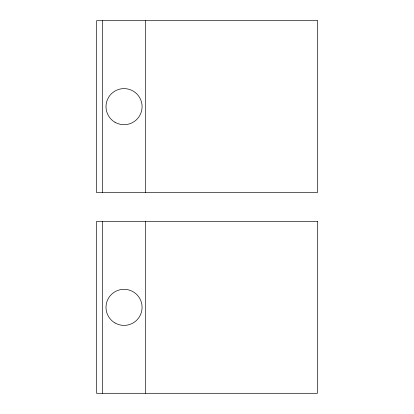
<?xml version="1.0" encoding="UTF-8"?>
<svg xmlns="http://www.w3.org/2000/svg" width="414" height="414" viewBox="0 0 414 414"><rect width="100%" height="100%" fill="white"/><g stroke="black" fill="none" stroke-linecap="round" stroke-linejoin="round"><path stroke-width="0.62" d="M145.531 20.7L145.531 192.598M145.531 221.402L145.531 393.3M102.553 20.7L102.553 192.598M102.553 221.402L102.553 393.3M317.429 20.7L96.571 20.7L96.571 192.598L317.429 192.598L317.429 20.7M317.429 221.402L96.571 221.402L96.571 393.3L317.429 393.3L317.429 221.402M115.02 322.982A18.05 18.05 0 0 0 142.09 307.348A18.05 18.05 0 0 0 115.02 291.72A18.05 18.05 0 0 0 115.02 322.982M115.02 122.28A18.05 18.05 0 0 0 142.09 106.652A18.05 18.05 0 0 0 115.02 91.018A18.05 18.05 0 0 0 115.02 122.28"/></g></svg>
